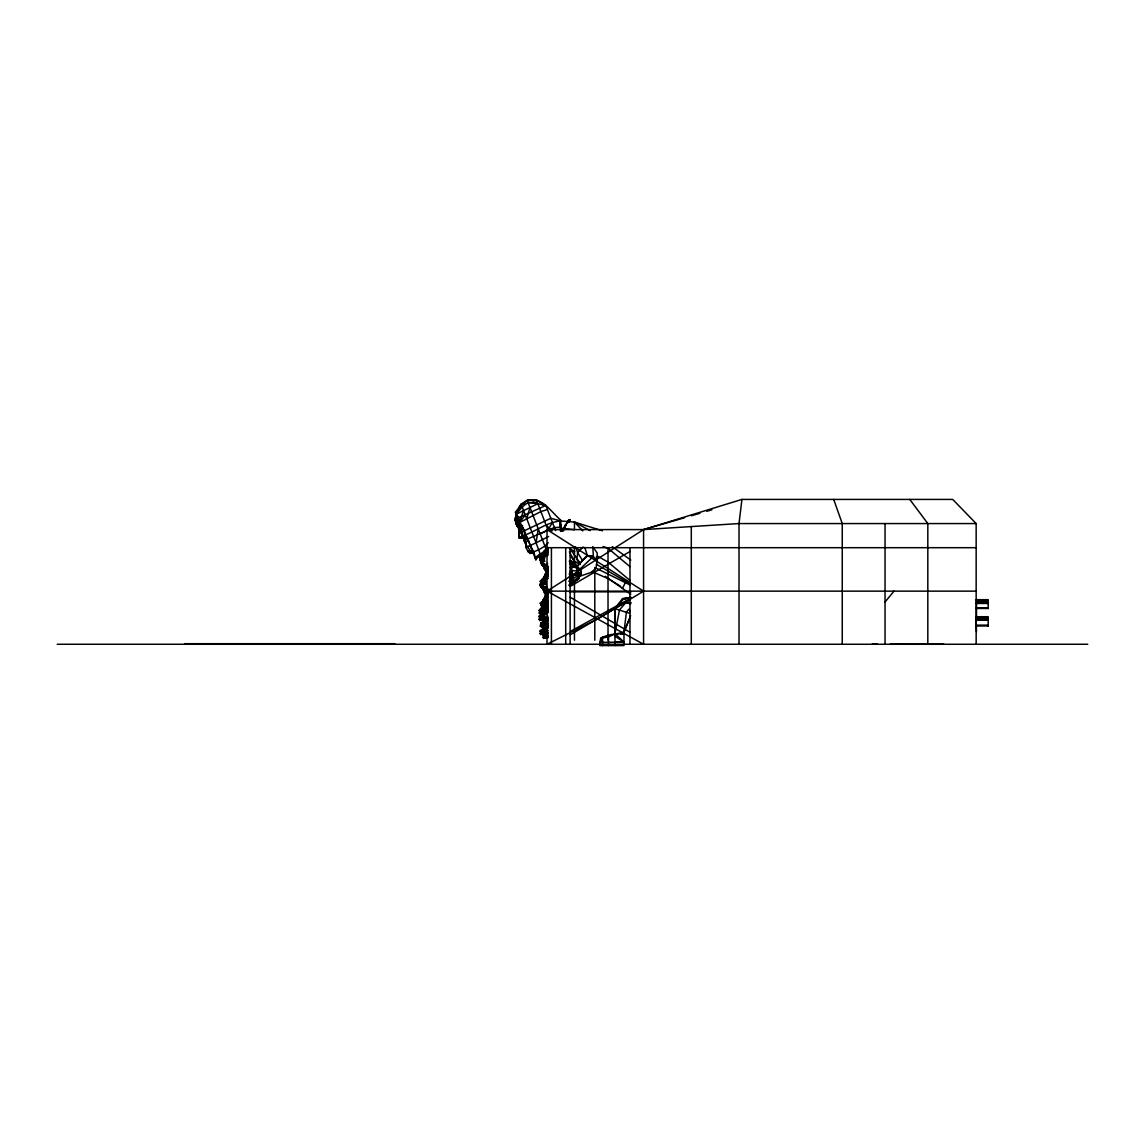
<?xml version="1.0" encoding="UTF-8"?>
<svg xmlns="http://www.w3.org/2000/svg" width="1145" height="1145" viewBox="0 0 1145 1145"><rect width="100%" height="100%" fill="white"/><g stroke="black" fill="none" stroke-linecap="round" stroke-linejoin="round"><path stroke-width="1.5" d="M547.911 572.915C548.899 571.026 536.819 561.694 542.444 561.98C539.367 557.186 549.185 565.573 542.487 558.688C547.467 559.318 541.213 554.967 545.965 554.008M547.997 604.531C543.889 605.132 547.825 609.741 547.968 605.934M542.558 607.795C543.889 610.657 535.96 608.94 542.229 609.913C545.678 612.231 540.826 608.797 547.84 608.296C544.791 610.285 547.024 616.268 548.054 611.988M548.097 554.337L546.151 554.094L547.882 555.411M518.914 530.106L518.771 527.874L519.415 537.978L524.997 536.905L523.88 537.506L527.831 539.023L515.293 512.302L521.361 504.673L527.215 500.537C541.814 496.028 551.003 511.901 560.42 519.816L560.935 531.452M518.785 536.79L518.814 533.327L550.802 518.299L560.935 520.989L574.461 522.077L602.442 530.779M523.05 527.501L525.297 535.087L528.346 540.426C524.711 544.362 522.879 538.98 523.322 536.06L524.067 539.309M518.785 535.058L518.785 534.243M525.04 538.937L522.149 536.633L519.644 527.444L517.239 525.712L515.722 516.696M524.367 537.091L524.367 536.518C522.492 542.573 528.689 546.752 531.094 552.806L538.565 549.901L544.905 546.093L548.24 542.716M546.666 634.516L544.519 634.96L541.843 633.686L540.626 634.645L541.499 632.684L539.653 633.672L541.37 632.312L539.667 631.239L541.928 630.723L543.045 628.805L540.325 630.394L543.431 630.723L542.573 629.492L544.347 627.875L543.904 630.136L543.632 628.562A2.347 0.93 79.1 0 1 543.345 628.791L543.388 630.838L544.004 629.22M524.124 540.698L525.283 541.785L523.909 539.266M523.923 537.706L523.852 540.054M567.047 523.136L569.609 521.462L568.278 522.206L569.451 521.175L568.292 521.376L569.609 521.505L568.292 521.376M560.721 531.366L560.864 524.453M555.597 530.65L545.85 505.489L518.814 517.554L517.798 518.513L516.882 525.884L515.107 519.844L516.094 514.305L521.361 504.673L524.668 503.571M524.338 537.978L524.353 537.263M597.003 561.737L597.232 553.092L592.781 546.695L593.396 556.484L597.003 561.737L596.044 568.221L591.106 572.428L579.313 576.436L578.611 578.783L569.437 585.51L578.611 578.783L581.045 573.216C581.545 568.321 575.677 566.875 575.176 562.281L569.451 561.107L570.224 564.156L580.801 571.069L579.971 569.022L593.396 556.484L587.371 555.554L576.994 566.374M545.564 626.186C549.371 630.165 544.519 629.521 543.045 628.762C546.723 630.151 551.403 624.326 544.39 628.004M599.88 642.345L599.78 645.58L623.982 645.58L623.982 633.843C616.139 633.5 607.523 634.387 600.681 638.295L599.88 642.345L623.982 642.102L615.18 633.815L614.708 608.61L622.522 598.663L631.11 597.361M541.227 586.741C540.912 587.643 550.487 587.399 545.406 588.816C543.517 588.931 548.312 594.14 546.237 588.602M547.739 590.119C545.321 594.055 544.934 589.847 541.556 587.8M574.976 566.503L575.176 562.281L573.43 562.081L573.244 566.102L570.01 567.505L571.441 567.977L574.976 566.503L569.451 561.107L571.398 561.193L571.555 563.698L570.224 564.156L570.01 560.606L572.285 561.594M547.768 567.233L546.48 567.763L547.439 563.454L547.267 566.99A2.447 0.744 37.5 0 1 546.179 566.346C545.292 563.755 542.243 567.806 542.773 564.299C541.685 557.3 544.548 567.204 541.299 562.51A2.347 1.746 43.9 0 1 540.569 562.367C541.699 559.247 538.436 561.551 540.154 559.519C538.837 558.03 540.268 558.517 541.699 556.427C538.322 551.775 552.062 558.545 543.789 555.282M547.854 590.677C545.421 591.035 545.435 580.973 547.782 589.904M528.317 551.131L529.963 553.364L533.456 553.135L531.767 553.25M546.823 591.421L544.004 587.5L545.492 588.702A2.447 0.744 37.5 0 0 546.58 589.346L545.95 590.219M537.363 502.369L527.874 502.498L522.177 507.02L516.08 514.277L516.338 524.109L518.799 528.933M546.938 577.066L546.766 578.053L547.84 575.749M545.607 612.403C546.838 614.851 544.061 615.938 543.317 613.09M546.938 598.806L546.594 600.166L548.011 601.096L545.621 601.368L543.002 605.576L547.668 606.664M544.562 588.659L541.027 585.324L542.229 584.15L543.932 584.938L542.501 583.449L546.05 584.594L543.245 582.433L546.394 581.173L542.53 579.928L539.882 581.517L541.728 582.519L540.011 584.107L541.914 582.977L542.229 586.312L541.313 586.412L542.386 586.741L540.111 585.596L540.984 585.882L542.1 583.635L541.714 588.272L544.562 588.258M545.993 588.988L545.965 591.407M560.377 530.894L560.477 519.801M547.997 601.812C547.797 603.587 543.374 606.893 546.68 607.88M547.782 548.713C543.245 550.058 542.658 555.439 543.102 556.842C546.666 554.008 537.907 560.664 541.012 556.484C543.46 557.171 546.222 562.682 543.217 558.402M544.419 604.302C547.21 607.193 543.231 606.736 542.902 609.483C541.47 608.625 543.174 604.36 543.288 608.381M547.653 622.036C544.161 619.517 544.891 624.039 542.53 622.708C540.583 624.097 539.796 623.853 541.084 624.97C537.649 628.505 544.018 622.994 541.284 627.088C544.92 627.202 548.04 628.376 544.204 623.996C544.662 622.436 543.016 618.171 544.104 622.436C544.734 624.469 546.179 630.609 547.925 627.617M522.406 536.79L523.88 537.506L523.88 540.311L524.367 536.504L523.866 540.354L524.997 540.182M547.911 592.752C545.492 594.484 545.592 589.661 546.723 591.307M621.162 633.443L623.982 632.097L626.401 612.117L629.034 609.083L630.165 611.516M976.155 644.263L976.155 523.566L952.712 499.42L741.931 499.42L739.012 523.566L739.012 644.263M547.868 594.341C546.551 594.699 545.306 595.543 544.648 597.862A2.347 1.388 -7 0 1 543.889 598.134C547.367 597.833 548.426 600.61 544.634 599.336M560.935 520.989C547.797 521.905 537.191 530.407 525.24 534.973L527.788 538.894L554.366 527.501L560.091 527.344L560.42 519.816M545.693 575.878C545.149 575.534 542.215 577.81 545.249 578.583C551.761 580.4 539.653 577.71 544.762 578.096M542.229 565.43L545.535 565.845L545.22 564.657A2.347 1.76 26.5 0 0 546.108 564.757L548.026 566.274M545.177 588.444L546.78 588.759L545.421 587.127A2.347 1.76 26.5 0 1 544.634 586.913L547.611 591.421M546.279 605.333C546.609 604.073 539.052 599.508 542.286 602.742C550.888 601.411 539.524 603.773 545.736 606.22C542.787 604.131 546.351 608.768 545.278 606.506C546.079 607.666 543.474 603.916 546.723 606.65M544.419 578.74L544.19 580.372L544.777 578.339M543.073 613.892L543.073 615.266L545.063 616.511L541.914 617.77L544.791 619.831L541.256 618.801L542.587 620.361L540.884 619.488L539.681 620.662L540.669 618.529L538.694 619.502L540.411 617.842L538.708 616.554L540.941 615.938L541.313 614.808L539.338 615.552L542.401 615.996L543.431 613.734M528.346 540.426L535.86 559.819L540.154 553.994L536.075 542.844L538.222 528.847M544.82 628.791A2.09 0.916 11.3 0 1 544.734 628.977L544.09 630.208L546.065 631.31L542.902 632.269L546.423 634.731L546.365 632.684A2.347 0.93 79.1 0 0 546.666 632.455L546.609 634.459L547.954 634.802M545.879 618.801L545.22 618.257L543.503 621.12M547.811 635.203C545.507 633.672 546.136 631.31 547.84 630.423M546.838 620.39L546.695 621.649L547.396 620.848L545.092 617.627L546.394 620.604L547.195 619.817M516.28 523.88L515.107 519.844L516.109 514.277L537.864 503.671L545.85 505.489L536.433 499.964L533.04 500.966M595.858 560.048L596.545 556.57M545.693 597.676C542.787 597.905 539.295 608.596 541.614 604.803C541.685 606.521 542.415 610.142 538.622 610.5C539.109 611.888 546.337 611.244 543.803 609.755M543.417 613.434C541.714 612.332 539.309 615.266 541.871 615.538A2.09 1.975 43 0 0 542.115 615.981L544.004 617.928L541.928 615.309L543.474 613.935L542.844 615.724L542.215 612.804L545.263 613.763L542.043 613.548L543.217 611.273L544.419 612.775L542.186 608.625L544.347 607.795L546.165 608.439L544.161 608.725L543.675 607.523L541.542 607.165L547.868 604.617L545.621 606.836L547.868 603.873M542.53 579.928C540.769 577.28 546.38 579.47 547.768 576.021M546.909 607.651L546.351 606.549L546.737 607.437M547.739 601.526C544.133 604.975 544.147 601.325 548.04 602.184M547.825 607.58C538.565 612.088 550.344 607.151 546.265 607.38M547.081 613.319L545.607 613.634M547.968 633.171L547.038 631.768L545.049 634.545L542.544 635.389L544.419 636.176L542.673 637.565L544.676 636.763L543.66 638.538L544.877 637.579L546.594 638.337L545.163 636.992L547.968 637.894M544.777 578.883L543.689 580.744L545.836 583.492L543.489 580.415L543.617 578.483A2.347 1.073 80.3 0 0 543.918 578.125C544.462 582.061 543.76 576.951 544.734 580.172M542.143 630.365L542.887 630.351A2.09 2.047 68.2 0 0 543.102 630.795L545.421 633.486L543.159 630.551L545.12 631.124L543.603 630.58L544.319 629.593M547.439 594.155C539.639 586.326 547.954 597.203 546.938 593.668M535.86 559.819L533.856 552.148L530.264 545.378L536.075 542.844L526.743 518.728L529.992 507.564L527.144 500.336L521.089 504.201L519.257 507.307M542.386 555.797L542.63 555.425A2.347 1.073 80.3 0 0 542.93 555.082L542.487 557.615A2.09 1.975 43 0 1 542.215 557.157L543.303 554.853M547.997 567.934C543.145 571.484 546.981 559.991 547.782 570.625M543.36 600.595L543.617 600.223A2.347 1.073 80.3 0 0 543.918 599.88L543.689 602.485L545.306 602.227M542.029 614.192L542.272 613.82A2.347 1.073 80.3 0 0 542.573 613.462L542.773 615.395L544.963 612.775M547.754 572.614C542.53 571.856 550.359 570.167 546.194 568.45C543.245 565.015 549.829 566.761 544.963 564.328M569.079 581.302L578.311 575.262L580.529 574.847L581.045 573.216L580.043 572.829L580.529 574.847L579.313 576.436M545.149 550.344L547.811 550.645L545.779 555.01L545.578 553.378M545.922 567.219L545.235 565.959M547.296 610.815C544.977 614.808 546.809 611.516 542.558 611.731A2.347 1.388 -7 0 0 543.317 611.459M541.943 611.416L543.288 612.933M542.372 559.075L540.111 558.875M546.637 593.325L546.752 593.725A2.09 1.36 -71.7 0 0 546.823 594.155C542.429 595.572 547.11 588.931 546.394 595.486M562.796 530.936L565.587 524.897M523.566 510.613L519.401 522.621L516.338 524.109L517.454 523.566M565.315 525.011L563.011 530.922L565.501 525.24M531.194 553.278L529.978 553.35L532.082 550.044L530.35 545.607L527.144 547.181M547.739 612.718L545.263 612.79L544.863 610.857M547.897 627.961L543.217 624.884L546.38 623.925L544.39 622.823L545.135 621.592A2.09 0.916 11.3 0 0 545.135 621.406L546.752 621.191L547.84 619.574M547.854 637.35L545.936 636.162L547.768 635.547M546.709 567.863C548.913 564.499 542.143 570.21 544.619 567.705C544.261 564.328 548.369 569.165 547.453 566.403M545.464 588.616C542.301 594.67 543.56 586.326 544.791 589.589A2.347 1.746 43.9 0 1 544.061 589.432L545.449 591.163L547.668 591.149M547.281 633.4L546.952 631.539L546.723 632.555M547.925 547.711C546.938 545.392 545.936 550.945 547.911 549.858M547.997 570.754L548.026 572.171L546.151 570.768M547.997 592.495L547.768 594.198M543.417 561.036L543.703 560.291M544.462 584.107L544.691 583.349M545.707 606.278L544.691 605.09M543.76 613.062C546.537 614.25 541.971 613.978 543.274 612.632M543.016 614.207L542.444 615.91L541.528 615.237M543.059 619.416L543.345 618.686M544.405 558.531L544.748 557.672M545.378 581.574L545.721 580.73M545.378 603.329L545.721 602.47M543.975 610.872L544.304 610.013M544.047 616.926L544.39 616.067M540.512 559.461L541.327 557.515M541.499 582.504L542.301 580.572M539.953 612.203C536.862 614.894 541.399 611.63 539.681 611.215M540.082 611.802L540.898 609.856M540.154 617.842L540.97 615.91M629.664 613.334L614.708 608.61L614.808 634.201L623.982 632.097L630.637 615.595M544.447 591.407L547.711 591.321L544.075 590.176L544.762 591.936L547.897 593.983M623.982 632.097L629.364 619.173M547.754 604.574L547.167 605.605L547.968 605.633M543.317 624.626L541.098 624.383M546.036 635.904L543.76 635.718M541.499 557.114L542.315 555.296M542.472 580.157L543.288 578.354M542.472 601.912L543.288 600.094M541.07 609.455L540.225 608.925L541.943 607.537M541.141 615.509L541.957 613.691M547.797 619.717C547.095 623.095 544.519 619.259 543.718 621.177M546.866 593.253C544.533 594.756 542.014 590.133 545.507 590.82M541.428 608.668L542.916 607.437M546.78 599.393L547.84 597.49M547.653 552.434C547.296 554.337 543.503 556.227 545.435 553.722M562.796 530.736L564.099 527.788M566.016 524.281L563.197 530.264L566.016 524.281L563.197 530.264L566.188 524.524L564.27 527.244M517.826 510.541L521.032 504.201M518.943 508.122L519.501 506.877M547.782 622.536L547.854 624.526M543.231 605.404A2.347 1.388 -7 0 1 542.487 605.676C546.122 608.095 540.211 604.517 542.229 607.609M543.045 613.391C540.855 612.675 540.383 615.996 539.739 612.732M545.693 570.697C546.265 571.942 542.2 567.92 545.535 568.235M542.1 607.165L543.703 607.666M545.607 626.472L544.405 626.859A2.347 1.66 -6.7 0 1 543.632 627.102L542.444 625.714L544.347 626.286L546.136 624.669L547.997 624.784M546.666 634.13C545.378 632.541 549.486 633.228 546.151 634.716A2.09 2.047 68.2 0 1 545.907 634.244C544.505 634.688 539.982 632.899 544.032 633.672L544.333 633.07M544.433 590.276L542.945 589.99L544.49 589.804M541.442 624.912L542.272 623.309M541.127 632.298L541.957 630.695M544.161 636.191L544.991 634.588M622.408 588.487L625.385 582.605M547.367 570.525L548.083 569.437M547.31 570.969L547.439 571.355A2.09 1.36 -71.7 0 0 547.51 571.799L544.977 574.275L544.648 576.121A2.347 1.388 -7 0 1 543.889 576.393L546.136 576.751L547.854 575.305M545.092 597.16L547.854 597.046M543.718 610.857L547.94 609.927M542.458 622.98C542.93 620.919 547.224 621.019 543.632 621.005M545.163 634.258L544.319 633.829L545.993 632.784M547.868 550.101L546.709 548.154L547.653 550.015L544.648 550.63L546.108 549.643L547.897 550.23M545.707 554.795L547.339 555.554L547.41 554.81M543.574 553.693L546.279 553.965L542.916 553.336A2.347 1.388 -7 0 0 543.675 553.078L544.376 552.878M544.562 576.751L547.267 577.023L548.111 578.153M544.562 598.491L547.296 598.763L548.111 599.894M542.873 609.283L542.1 609.798A2.09 1.975 43 0 1 541.785 609.498L541.542 609.24M543.217 612.088L545.907 612.389M562.996 530.106L564.456 527.444M546.451 588.716C543.918 588.058 548.312 589.289 546.108 587.972M564.714 527.387L563.426 530.25M547.825 626.916L546.952 627.918L544.405 626.315M547.768 597.762L546.766 599.794M544.19 551.647L544.863 550.559M545.822 575.735L545.092 574.604L545.836 573.616M545.177 596.445L545.836 595.357L547.968 595.314M543.76 603.973L544.419 602.9M543.832 610.027L544.505 608.954M545.779 591.65C548.341 594.57 543.989 596.044 545.879 594.126M545.306 608.009L546.394 607.494L548.069 609.14M540.168 533.856L547.94 529.978L552.434 522.492M543.045 628.748L543.073 627.589L544.576 628.19M546.079 567.147C541.628 568.249 547.453 566.804 547.968 570.01M543.632 609.612L547.639 610.085M547.238 572.972L547.195 571.469M568.349 520.689L569.824 519.887L567.19 522.85L569.68 519.601L567.362 522.378L569.68 519.601L567.634 522.249L568.507 520.961M545.392 589.632L544.562 590.162M548.054 625.986L544.662 625.642L543.188 628.505M547.868 616.225L544.977 618.257L545.822 618.987M546.881 619.989L544.719 619.474A2.347 1.66 -6.7 0 1 543.947 619.731L548.126 621.492L546.838 621.105M544.247 627.603L546.966 627.889L546.365 628.891M535.03 557.701L545.12 550.688M547.897 624.025L545.206 625.342L547.854 625.156M545.177 618.586L545.85 617.742M545.02 625.971L545.535 625.127M542.301 602.313L539.882 603.258L541.485 604.259M544.805 590.391C544.548 589.317 546.709 592.58 544.963 590.977M548.069 552.534L547.811 553.235M547.711 610.929L547.238 611.659L548.04 611.688M521.361 504.673L525.283 515.05L519.401 522.621L524.381 530.607L525.269 535.03C511.185 542.472 526.013 532.969 523.952 540.039L523.895 537.492L519.415 537.978L518.771 536.848L522.149 536.633M569.967 582.447L571.856 580.143L570.711 575.849L578.082 572.629L581.045 573.216L578.311 575.262M885.042 602.012L893.973 591.149M545.492 590.419L545.75 591.192M546.251 567.934L545.378 569.122L547.925 568.092M545.879 570.768L545.135 569.051M614.779 608.997L623.782 598.663L629.936 597.618M631.181 602.728L625.886 602.599L619.517 609.899L614.808 634.201L615.18 645.58M546.279 628.934C546.294 626.372 544.533 629.292 547.925 626.415M543.303 556.942L543.417 555.511M547.825 576.364C546.609 576.865 546.408 579.499 546.122 575.362M545.879 599.422L547.711 597.246M542.186 613.62L542.959 613.248M544.705 608.839L547.453 609.04M539.724 617.312L542.014 617.47M546.508 598.334C545.163 597.175 546.795 600.037 547.825 598.119M569.208 519.83C565.244 523.394 572.156 518.213 568.364 520.374L569.337 519.758M577.066 566.389L587.371 555.554L593.396 556.484M546.709 552.992L545.85 552.749L547.825 551.761M547.925 632.426L547.11 634.101M544.19 601.755L544.662 599.493M583.177 546.981L577.624 552.591L576.88 559.547L579.828 563.984M568.993 584.866L570.453 585.181L570.167 583.821L578.454 577.023M544.505 579.427C542.429 576.193 542.358 582.776 545.306 580.486M543.174 614.765L542.029 615.194M542.2 607.766L541.914 608.653M569.537 520.045L567.462 521.977L569.28 520.317M567.018 522.578L568.349 521.376M544.333 554.137L543.689 554.652L544.676 554.738M568.063 521.519L569.065 520.617L567.906 521.233M540.683 631.854L543.002 632.011M573.101 575.019L570.983 576.851L578.196 573.946L569.337 576.293M568.306 520.961L569.652 519.959L567.863 520.832M545.836 606.335L543.245 606.979L544.218 606.206M545.435 620.132L544.39 622.665M547.854 610.9L544.218 613.162M571.441 567.977L572.872 578.697L569.194 581.03M546.394 570.926L547.897 571.613M569.437 585.51L573.76 582.919L572.872 578.697M546.466 627.503L545.02 627.803L546.537 627.417M567.705 521.333L568.807 520.503L567.534 521.047M547.868 552.777L546.151 554.094M540.726 622.994L543.288 621.506M570.024 578.64L572.457 577.008M529.448 551.131L528.274 551.89L526.099 547.696L525.426 541.886L526.199 541.499L525.44 541.871L526.113 547.682L530.35 545.607M546.68 604.431L545.65 605.276L543.846 602.728M684.553 517.726L643.576 529.591L643.576 644.263L547.009 591.149L643.576 529.591L741.931 499.42M543.732 623.338L540.755 623.023M545.607 590.72L545.693 589.933M570.167 634.831L630.237 599.651M570.167 586.44L630.237 551.346M524.94 539.968L523.88 540.483L525.011 540.225M517.039 525.813L519.644 527.444L522.692 525.827L521.047 524.897L517.239 525.712L520.76 525.426M567.691 521.734L569.451 521.218M517.798 518.513L515.107 519.83M570.367 631.41L629.55 598.864M567.405 521.877L568.736 521.505M575.763 580.329L578.611 578.783L576.679 565.988L577.953 571.126L571.641 570.482L570.31 571.069L570.425 572.4L571.827 572.858L569.094 574.074M519.944 527.301L519.873 525.526L521.047 524.897M547.41 509.525L540.726 511.658L519.401 522.621L518.814 517.554L516.08 514.277M525.841 543.36L526.285 541.571L524.253 540.297L523.923 537.492L519.415 537.978M569.494 519.673L569.351 520.116M536.075 542.844L548.612 536.49M568.621 520.488L569.38 520.331L568.779 520.775M545.879 577.681L544.662 577.695M519.529 529.906L518.814 533.327L519.615 530.006L518.785 528.933L518.9 530.221L518.656 527.673M529.906 551.904L528.274 551.89L532.082 550.044L533.098 552.72L530.521 553.078M516.882 525.884L518.757 527.874L521.018 526.772M523.909 540.469L527.673 538.622M547.811 626.344L546.551 626.945L547.482 627.102M519.644 527.444L520.846 526.857L519.873 525.526M545.349 567.347L544.734 567.977L546.365 567.577M544.147 590.434L544.82 589.646M546.179 552.606L544.032 552.291M547.711 575.491L546.852 575.863L547.696 576.035M547.195 597.389L547.639 597.804M545.836 611.001L546.351 611.373M544.977 554.509L547.954 552.191M543.746 602.528L546.294 599.178M615.18 633.815L608.51 636.921L600.681 638.295L602.542 642.102M872.333 644.163L875.009 644.163M546.866 594.183C546.523 593.282 547.596 595.085 545.75 595.457M570.711 575.849L572.028 575.291M547.768 620.304C546.508 623.181 546.136 619.202 547.911 620.39M547.968 573.573L545.55 573.717L547.725 572.886M547.811 630.609L547.439 630.752A2.347 1.66 -6.7 0 1 546.666 630.995L547.811 632.112M545.607 627.188L546.823 627.374L546.723 628.634M546.294 577.438L545.421 577.552L546.637 576.708M544.605 620.218L547.711 619.731M546.866 626.787L544.805 626.53M544.519 606.048L545.335 605.777L544.276 605.161M546.551 576.507L545.392 576.808L546.308 576.121M547.954 617.871L545.521 617.957L547.897 617.341M691.394 515.737L699.924 513.275M706.751 511.285L711.875 509.811M545.406 553.221C543.388 553.751 547.553 553.679 545.292 552.577M544.362 611.273C547.052 612.36 544.333 610.986 544.347 613.033M541.27 562.925L542.53 563.483M546.637 598.463L545.607 599.408M545.306 612.045L544.276 613.004M538.322 556.799L546.551 554.552M568.45 521.676L569.337 521.433M570.167 583.821L573.76 582.919M872.776 644.163L877.099 644.163L872.547 644.163L875.209 644.163M547.625 602.127L546.809 601.655M547.31 601.053C547.653 602.456 540.583 598.549 544.762 599.837M544.032 557.271L542.515 557.357L542.53 554.838M543.245 615.509C539.853 616.582 547.739 616.11 541.241 615.266M547.94 610.671L545.106 611.759M547.983 594.47L547.195 594.856M540.154 553.994L545.034 553.35M547.081 566.389C544.49 565.487 549.171 567.118 546.795 565.616M542.415 557.085L544.004 555.597M547.467 622.078L544.848 621.592L543.217 622.923A2.09 2.047 68.2 0 0 543.417 623.41M872.891 644.163L875.639 644.163M547.854 588.559L541.399 587.013M873.206 644.163L875.825 644.163M543.489 623.438C546.48 624.368 543.689 623.524 543.989 621.563M544.576 628.748C541.399 632.527 545.907 626.143 547.811 628.877M873.764 644.163L876.211 644.163L873.363 644.163M873.936 644.163L876.684 644.163M874.379 644.163L876.798 644.163M874.565 644.163L877.027 644.163M874.794 644.263L877.213 644.163M527.144 500.336L536.203 500.022M520.403 523.422L517.683 523.465L518.599 524.954M976.155 523.566L739.012 523.566L643.576 529.591L547.009 529.591L547.009 644.263L597.59 618.973L643.576 591.149L547.009 529.591M547.009 547.696L976.155 547.696M547.009 591.149L976.155 591.149M569.394 591.836L631.138 591.836M623.782 598.663L622.522 598.663L625.757 599.336M976.155 599.679L988.178 599.679L988.178 608.596M976.155 600.61L988.178 600.61M976.155 603.2L988.178 603.2M976.155 603.472L988.178 603.472M976.155 607.995L988.178 607.995M976.155 608.453L988.178 608.453M976.155 616.711L988.178 616.711L988.178 626.143M976.155 617.871L988.178 617.871M976.155 618.2L988.178 618.2M976.155 619.302L976.47 631.611M976.155 619.731L988.178 619.731M976.155 620.017L988.178 620.017M976.155 625.156L988.178 625.141M976.155 626L988.178 625.929M620.461 633.843L623.982 633.843M184.932 643.69L394.782 643.69M895.662 644.134L899.77 644.134M900.857 644.134L904.965 644.134M57.25 644.263L1087.75 644.263M544.977 618.257L548.369 618.601M542.501 622.794L544.719 623.037M542.186 630.179L544.405 630.423M545.006 621.778L543.718 623.538M544.82 628.977C543.603 633.156 542.802 626.845 544.19 628.677M546.924 568.607L547.897 568.149M544.362 551.947L543.947 551.217L547.997 551.69M541.542 556.871L543.746 557.114M545.092 574.604L548.341 574.618M541.084 581.932L543.36 582.118M545.822 597.475L544.934 596.015L548.341 596.359M542.53 601.669L544.877 602.027M543.56 603.558L547.553 604.03M541.084 603.673L543.36 603.873M541.113 609.212L543.46 609.569M615.18 641.959L623.982 642.102L615.18 636.262M545.721 592.509L548.312 592.838M544.691 591.865L545.693 593.439L547.324 593.683M547.925 590.391L547.167 589.188M542.172 613.219L543.789 613.706M570.11 562.381L571.484 562.438M546.194 632.398L547.84 632.841A2.09 0.916 11.3 0 0 547.854 632.684M542.215 588.215L541.399 587.127M543.474 599.622L546.623 600.309L545.621 599.436M560.935 528.231L574.461 529.677L574.461 522.077L590.104 530.65M547.038 549.142L548.369 549.285M545.664 549.614L548.183 549.901M542.315 555.125L544.133 555.325M545.106 575.405L547.195 575.649M546.609 601.468L547.94 601.626M545.235 601.955L547.754 602.241M544.719 602.685L547.367 602.986M543.703 604.689L545.779 604.932M546.68 607.523L548.011 607.68M545.12 619.144L547.224 619.388M546.337 624.426L548.197 624.64M545.836 624.97L548.498 625.284M527.874 502.498L537.864 503.671L547.94 529.978M568.879 521.304L569.609 521.505M541.8 563.011C539.596 563.927 546.48 564.342 546.752 566.317M541.528 563.34L545.235 566.303M542.014 564.557L545.907 565.43L547.382 567.047M543.632 566.56L545.22 566.804M544.634 567.877L547.868 568.535L547.453 567.605M540.841 585.71C544.176 588.043 538.794 586.655 541.012 586.412M541.943 585.882L540.612 584.88A2.347 1.746 43.9 0 1 539.882 584.723C539.825 586.383 546.136 588.358 544.29 586.698M543.031 589.031L544.533 589.16M543.947 590.233L547.195 590.906M547.754 602.485L546.351 601.74M546.551 571.77L546.38 570.253L547.424 569.723M542.615 504.773L545.85 505.489M542.816 563.683L544.476 564.456M542.129 586.04L543.861 586.884M546.308 590.748L547.51 591.922M625.886 602.599L630.752 603.801M545.65 591.149L545.907 591.893M543.045 554.795L542.444 555.182M545.85 566.088L547.167 566.56M545.893 566.975L547.339 567.362M545.206 589.346L546.666 589.732M570.425 572.4L571.827 572.858M547.339 578.354L548.097 578.597M547.339 600.109L548.097 600.352M577.28 568.063L579.971 569.022M603.072 546.494L608.024 548.255L629.907 566.618M571.856 580.143L573.301 580.687M545.006 580.329C541.857 582.175 539.409 578.697 543.202 580.2A2.09 1.975 43 0 0 543.446 580.644L543.503 577.796M543.188 606.048L542.501 605.19L544.405 605.819M547.768 569.895L547.997 571.326L546.523 571.326M544.09 633.7C546.523 636.076 545.421 630.308 547.925 632.298M545.177 564.456C538.222 563.698 544.905 565.286 541.313 563.698M544.505 586.812L540.64 586.054M594.799 567.519L630.051 584.966M544.82 587.399L546.48 588.916M597.733 556.255L608.024 562.081L629.907 580.386M570.167 548.956L574.79 551.647M596.287 564.213L630.237 584.05M570.167 597.246L630.237 632.426M580.272 564.614L574.461 561.136L570.296 555.726M591.893 571.57L608.024 578.583L620.647 586.312M523.866 538.894L524.968 539.567L524.081 539.467L523.895 537.492L524.081 539.467M546.924 569.637L547.882 571.741M546.294 591.392L547.009 591.865M545.578 606.134L544.405 605.018M630.823 594.284L605.39 576.364M546.308 597.862L546.194 597.261M542.701 557.586L544.319 557.429M612.289 546.666L630.78 560.105M544.734 601.912L544.777 600.137M543.317 609.455L543.202 608.582L541.857 609.255M546.38 634.645L548.026 636.892M546.594 569.523L546.68 568.206M526.013 538.579L523.222 536.118L520.846 526.857M545.507 565.043L546.566 567.276M547.882 591.163L546.78 589.961M547.997 603.086L546.351 600.767M546.008 524.982L552.047 530.979M574.461 522.077L582.834 530.922M580.086 563.025L569.265 547.668M544.533 599.193C543.245 606.907 545.421 594.613 543.202 601.955A2.09 1.975 43 0 0 543.446 602.385L543.431 601.898M524.253 540.297L525.569 541.9M546.58 634.845L547.797 636.463M542.086 564.771L542.902 565.845M545.578 591.836L546.394 592.924M909.76 499.42L927.822 523.566L927.822 644.263M545.249 589.56L546.022 590.663M547.611 573.101C546.437 570.081 544.634 573.187 547.067 573.087M547.052 571.412L546.451 569.294M569.394 551.818L574.461 561.136L574.461 546.766M547.825 624.139L547.396 623.281L547.94 624.139M525.283 515.05L526.743 518.728M532.94 552.233L533.298 553.164L532.997 552.391M536.433 499.964L537.864 503.671M546.365 549.872L529.992 507.564M532.082 550.044L533.298 553.164M527.788 538.894L530.307 545.507M575.563 546.895L577.624 552.591L582.361 560.248L587.371 555.583L584.809 547.482M833.689 499.42L842.248 523.566L842.248 644.263M976.499 602.385L976.499 615.953M943.938 644.263L890.237 644.263M885.042 523.566L885.042 644.263M691.294 526.571L691.294 644.263M629.979 547.696L629.979 644.263M608.51 635.432L608.51 645.58M608.024 548.255L608.024 640.241M602.542 636.892L602.542 645.58M594.799 568.564L594.799 640.241M574.461 580.472L574.461 640.241M570.124 547.696L570.124 644.263M565.702 547.696L565.702 644.263M551.418 547.696L551.418 644.263M546.695 619.903L545.435 620.891L546.695 619.903M544.748 600.467L543.388 601.884L544.82 600.338M544.247 606.435L545.564 606.12L544.304 606.506M988.178 602.155L976.155 602.155L988.178 602.184M543.617 617.556L544.49 618.83L543.617 617.556"/></g></svg>
